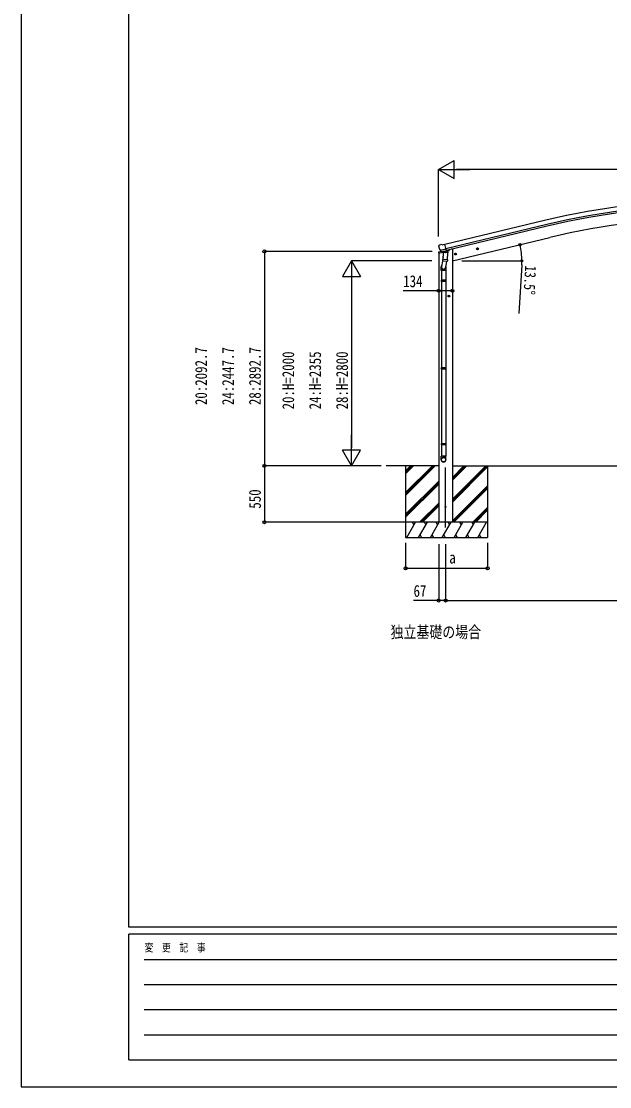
# Model space of a CAD drawing. Units: millimetres, scale not verified. Extents: x -14718 to 14718, y -10395 to 10395.
# Drawn here: x -14718 to -8977, y -10395 to 0 of the extents above; entities that cross this region are included whole.
import ezdxf
from ezdxf.enums import TextEntityAlignment as Align

# ---------------------------------------------------------------- set-up
doc = ezdxf.new("R2010")
doc.units = ezdxf.units.MM
doc.header["$LTSCALE"] = 40
for name, color, linetype in [('0-2_USER1', 3, 'Continuous'), ('0-4_YKK_12', 2, 'Continuous'), ('0-5_YKK_13', 4, 'Continuous'), ('0-6_YKK_A1', 4, 'Continuous'), ('0-7_YKK_D', 6, 'Continuous'), ('0-8_YKK_ZWAK', 7, 'Continuous')]:
    doc.layers.add(name, color=color, linetype=linetype)
doc.styles.add('ＭＳ ゴシック', font='')
doc.styles.get('ＭＳ ゴシック').set_extended_font_data('MS Gothic')

msp = doc.modelspace()

# ---------------------------------------------------------------- linework, layer by layer
at = {"layer": '0-4_YKK_12'}
msp.add_line((-10578.21, -4938.44), (-10578.21, -4354.49), dxfattribs=at)
at = {"layer": '0-5_YKK_13'}
for p, q in [((-10638.07, -2182.26), (-10624.89, -2179.1)), ((-10610.33, -2181.77), (-10623.59, -2179.08)), ((-10610.33, -2181.77), (-10584.4, -2175.55)), ((-10647.51, -2261.23), (-10604.7, -2250.95)), ((-10647.51, -2254.34), (-10647.51, -2261.23)), ((-10645.39, -2193.09), (-10645.11, -2194.24)), ((-10618.27, -2244.95), (-10645.21, -2251.42)), ((-10641.17, -2184.51), (-10645.03, -2190.81)), ((-10631.33, -2233.39), (-10573.83, -2219.59)), ((-10614.48, -2248.3), (-10630.86, -2233.81)), ((-10611.77, -2248.87), (-10604.25, -2247.07)), ((-10610.94, -2248.77), (-10609.41, -2248.4)), ((-10609.41, -2248.4), (-10572.7, -2239.59)), ((-10607.57, -2248.63), (-10607.62, -2249.37)), ((-10606.87, -2250.41), (-10581.05, -2256.84)), ((-10599.95, -2255.75), (-10604.62, -2322.59)), ((-10554.26, -2258.95), (-10599.95, -2255.75)), ((-10598.17, -2252.57), (-10598.4, -2255.86)), ((-10578.65, -2241.41), (-10579.68, -2256.02)), ((-10572.7, -2239.59), (-10571.17, -2239.22)), ((-10569.62, -2237.12), (-10568.68, -2237.18)), ((-10568.68, -2237.18), (-10555.36, -2252.5)), ((-10564.99, -2241.42), (-10546.79, -2237.05)), ((-10558.93, -2325.79), (-10554.26, -2258.95)), ((-10555.36, -2252.5), (-10555.81, -2258.84)), ((-10542.95, -2229.03), (-10542.95, -2232.18)), ((-10470.66, -2268.76), (-10490.1, -2273.43)), ((-10487.68, -2272.85), (-10485.55, -2265.65)), ((-10482.51, -2278.29), (-10487.68, -2272.85)), ((-10485.55, -2265.65), (-10478.25, -2263.9)), ((-10478.05, -2280.82), (-10482.72, -2261.37)), ((-10478.25, -2263.9), (-10473.08, -2269.34)), ((-10256.74, -2217.4), (-10276.18, -2222.07)), ((-10273.76, -2221.49), (-10271.63, -2214.29)), ((-10268.59, -2226.93), (-10273.76, -2221.49)), ((-10271.63, -2214.29), (-10264.33, -2212.54)), ((-10264.13, -2229.46), (-10268.79, -2210.01)), ((-10264.33, -2212.54), (-10259.16, -2217.98)), ((-10602.89, -2297.82), (-10618.8, -2393.99)), ((-10605.48, -2335.06), (-10604.61, -2322.59)), ((-10605.09, -2336.41), (-10605.09, -2336.41)), ((-10558.93, -2325.79), (-10604.62, -2322.59)), ((-10603.64, -2337.19), (-10561.94, -2340.11)), ((-10567.37, -2339.73), (-10578.1, -2403.32)), ((-10558.95, -2325.78), (-10559.83, -2338.48)), ((-10620.95, -2431.16), (-10620.95, -2396.8)), ((-10574.95, -2431.16), (-10620.95, -2431.16)), ((-10618.95, -2431.16), (-10618.95, -2525.16)), ((-10576.95, -2431.16), (-10576.95, -2525.16)), ((-10574.95, -2396.5), (-10574.95, -2431.16)), ((-10620.95, -2527.16), (-10619.95, -2525.16)), ((-10574.95, -2527.16), (-10620.95, -2527.16)), ((-10574.95, -2535.16), (-10620.95, -2535.16)), ((-10575.95, -2525.16), (-10619.95, -2525.16)), ((-10575.95, -2537.16), (-10619.95, -2537.16)), ((-10618.95, -2537.16), (-10618.95, -3381.34)), ((-10576.95, -2537.16), (-10576.95, -3381.34)), ((-10574.95, -2527.16), (-10575.95, -2525.16)), ((-10574.95, -2535.16), (-10575.95, -2537.16)), ((-10574.95, -2527.16), (-10574.95, -2535.16)), ((-10535.01, -2681.01), (-10555.01, -2681.01)), ((-10552.52, -2681.01), (-10548.77, -2674.51)), ((-10548.77, -2687.51), (-10552.52, -2681.01)), ((-10548.77, -2674.51), (-10541.26, -2674.51)), ((-10545.01, -2691.01), (-10545.01, -2671.01)), ((-10541.26, -2674.51), (-10537.51, -2681.01)), ((-10620.95, -3383.34), (-10619.95, -3381.34)), ((-10574.95, -3383.34), (-10620.95, -3383.34)), ((-10574.95, -3391.34), (-10620.95, -3391.34)), ((-10575.95, -3381.34), (-10619.95, -3381.34)), ((-10575.95, -3393.34), (-10619.95, -3393.34)), ((-10618.95, -3393.34), (-10618.95, -4121.53)), ((-10576.95, -3393.34), (-10576.95, -4121.53)), ((-10574.95, -3383.34), (-10575.95, -3381.34)), ((-10574.95, -3391.34), (-10575.95, -3393.34)), ((-10574.95, -3383.34), (-10574.95, -3391.34)), ((-10620.95, -4123.53), (-10619.95, -4121.53)), ((-10574.95, -4123.53), (-10620.95, -4123.53)), ((-10574.95, -4131.53), (-10620.95, -4131.53)), ((-10575.95, -4121.53), (-10619.95, -4121.53)), ((-10575.95, -4133.53), (-10619.95, -4133.53)), ((-10618.95, -4133.53), (-10618.95, -4243.53)), ((-10576.95, -4133.53), (-10576.95, -4243.53)), ((-10574.95, -4123.53), (-10575.95, -4121.53)), ((-10574.95, -4131.53), (-10575.95, -4133.53)), ((-10574.95, -4123.53), (-10574.95, -4131.53)), ((-10620.95, -4277.67), (-10620.95, -4243.53)), ((-10574.95, -4243.53), (-10620.95, -4243.53)), ((-10574.95, -4277.67), (-10574.95, -4243.53))]:
    msp.add_line(p, q, dxfattribs=at)
for points in [[(-10578.97, -2241), (-10569.25, -2238.66), (-10584.4, -2175.55)], [(-10631.6, -2232.82), (-10631.02, -2233.66), (-10630.86, -2233.81)], [(-10578.97, -2241), (-10579.21, -2241.15), (-10603.97, -2247.09), (-10604.25, -2247.07)], [(-10473.08, -2269.34), (-10475.21, -2276.54), (-10482.51, -2278.29)], [(-10259.16, -2217.98), (-10261.29, -2225.18), (-10268.59, -2226.93)], [(-10620.95, -2527.16), (-10620.95, -2535.16), (-10619.95, -2537.16)], [(-10537.51, -2681.01), (-10541.26, -2687.51), (-10548.77, -2687.51)], [(-10620.95, -3383.34), (-10620.95, -3391.34), (-10619.95, -3393.34)], [(-10620.95, -4123.53), (-10620.95, -4131.53), (-10619.95, -4133.53)]]:
    msp.add_lwpolyline(points, dxfattribs=at)
for centre, radius in [((-10480.38, -2271.09), 8.5), ((-10480.38, -2271.09), 7.7), ((-10480.38, -2271.09), 6.5), ((-10266.46, -2219.74), 8.5), ((-10266.46, -2219.74), 7.7), ((-10266.46, -2219.74), 6.5), ((-10545.01, -2681.01), 8.5), ((-10545.01, -2681.01), 7.7), ((-10545.01, -2681.01), 6.5), ((-10578.21, -4737.5), 5)]:
    msp.add_circle(centre, radius, dxfattribs=at)
for centre, radius, start, end in [((-10636.91, -2187.12), 5, 103.5, 148.5), ((-10624.19, -2182.02), 3, 78.5, 103.5), ((-10644.51, -2254.34), 3, 103.5, 180), ((-10448.31, -2146.99), 202.4, 193.5, 205.09125), ((-10611.05, -2248.28), 0.5, 248.23754, 283.5), ((-10608.07, -2248.59), 0.5, 356, 103.5), ((-10606.62, -2249.44), 1, 176, 256), ((-10580.7, -2255.87), 1.03, 250.03897, 351.96569), ((-10578.06, -2241.49), 0.604, 100.59842, 172.20595), ((-10571.29, -2238.73), 0.5, 283.5, 318.76246), ((-10547.95, -2232.18), 5, 283.5, 0), ((-10603.54, -2335.23), 1.95, 175.04017, 217.47766), ((-10603.5, -2335.2), 2, 217.40962, 266), ((-10561.8, -2338.12), 2, 266, 349.46843), ((-10590.95, -2396.8), 30, 177.45142, 180)]:
    msp.add_arc(centre, radius, start, end, dxfattribs=at)
for centre, major_axis, ratio, start_param, end_param in [((-10642.47, -2192.37), (-1.57, -2.57), 0.99628, 4.71238898, 5.49965061), ((-10612.49, -2246.05), (-0.73, -2.92), 0.997631, 5.80419048, 6.60061159), ((-10612.44, -2245.82), (2.63, 3.16), 0.650902, 4.09582259, 4.16863319), ((-10612.47, -2245.95), (-0.73, -2.92), 0.997631, 0.39023689, 0.47899483), ((-10597.95, -2396.5), (23, 0), 0.996195, 2.55602575, 6.56630284), ((-10597.95, -2396.5), (21, 0), 0.996195, 2.93491471, 5.95123941), ((-10597.95, -4275.93), (-23, 0), 0.996195, 3.14159265, 6.28318531), ((-10597.95, -4277.67), (-23, 0), 0.996195, 3.14159265, 6.28318531), ((-10597.95, -4277.67), (0, -23.43), 0.981806, 4.71238898, 7.85398163)]:
    msp.add_ellipse(centre, major_axis=major_axis, ratio=ratio, start_param=start_param, end_param=end_param, dxfattribs=at)
msp.add_ellipse((-10597.95, -4277.67), major_axis=(21, 0), ratio=0.996195, dxfattribs=at)
at = {"layer": '0-6_YKK_A1'}
for p, q in [((-9600.76, -1941.12), (-10584.01, -2177.18)), ((-9590.69, -1983.1), (-10573.93, -2219.16)), ((-9586.76, -1999.47), (-10570.01, -2235.5)), ((-10511.21, -2337.62), (-9560.38, -2109.34)), ((-10645.21, -2260.78), (-10645.21, -4887.5)), ((-10511.21, -2224.5), (-10524.09, -2224.5)), ((-10511.21, -2224.5), (-10511.21, -4887.5)), ((-10645.21, -4337.5), (-11157.16, -4337.51)), ((-10967.43, -4337.5), (-10967.43, -5037.5)), ((-10967.43, -4598.23), (-10706.7, -4337.5)), ((-10967.43, -4612.37), (-10692.56, -4337.5)), ((-10967.43, -4626.51), (-10678.42, -4337.5)), ((-10967.43, -4414.38), (-10890.55, -4337.5)), ((-10967.43, -4400.24), (-10904.69, -4337.5)), ((-10967.43, -4386.1), (-10918.83, -4337.5)), ((-10511.21, -4337.5), (-5388, -4337.5)), ((-10511.21, -4662.51), (-10186.2, -4337.5)), ((-10511.21, -4676.65), (-10172.06, -4337.5)), ((-10511.21, -4478.66), (-10370.05, -4337.5)), ((-10511.21, -4464.52), (-10384.19, -4337.5)), ((-10511.21, -4450.38), (-10398.33, -4337.5)), ((-10511.21, -4690.8), (-10167.43, -4347.01)), ((-10167.43, -4337.5), (-10167.43, -5037.5)), ((-10967.43, -4810.36), (-10645.18, -4488.11)), ((-10967.43, -4824.5), (-10645.18, -4502.25)), ((-10967.43, -4838.64), (-10645.18, -4516.4)), ((-10511.21, -4874.64), (-10167.43, -4530.86)), ((-10509.93, -4887.5), (-10167.43, -4545)), ((-10495.79, -4887.5), (-10167.43, -4559.14)), ((-10832.44, -4887.5), (-10645.18, -4700.24)), ((-10818.3, -4887.5), (-10645.18, -4714.38)), ((-10804.15, -4887.5), (-10645.18, -4728.53)), ((-10311.94, -4887.5), (-10167.43, -4742.99)), ((-10297.8, -4887.5), (-10167.43, -4757.13)), ((-10283.65, -4887.5), (-10167.43, -4771.28)), ((-10167.43, -4887.5), (-10967.43, -4887.5)), ((-10957.14, -5037.5), (-10870.54, -4887.5)), ((-10885.54, -4913.48), (-10900.54, -4887.5)), ((-10841.67, -5037.5), (-10755.07, -4887.5)), ((-10770.07, -4913.48), (-10785.07, -4887.5)), ((-10726.2, -5037.5), (-10639.6, -4887.5)), ((-10654.6, -4913.48), (-10669.6, -4887.5)), ((-10511.21, -4887.5), (-10645.21, -4887.5)), ((-10610.73, -5037.5), (-10524.13, -4887.5)), ((-10539.13, -4913.48), (-10554.13, -4887.5)), ((-10495.26, -5037.5), (-10408.66, -4887.5)), ((-10423.66, -4913.48), (-10438.66, -4887.5)), ((-10379.79, -5037.5), (-10293.19, -4887.5)), ((-10323.19, -4887.5), (-10308.19, -4913.48)), ((-10264.32, -5037.5), (-10177.72, -4887.5)), ((-10967.43, -5037.5), (-10167.43, -5037.5)), ((-10826.67, -5011.52), (-10811.67, -5037.5)), ((-10711.2, -5011.52), (-10696.2, -5037.5)), ((-10595.73, -5011.52), (-10580.73, -5037.5)), ((-10480.26, -5011.52), (-10465.26, -5037.5)), ((-10364.79, -5011.52), (-10349.79, -5037.5)), ((-10249.32, -5011.52), (-10234.32, -5037.5))]:
    msp.add_line(p, q, dxfattribs=at)
for radius in [7073, 7029.83, 7013, 6900]:
    msp.add_arc((-7949.61, -8818.7), radius, 76.5, 103.5, dxfattribs=at)
at = {"layer": '0-7_YKK_D'}
for p, q in [((-10645.68, -1445.7), (-10494.13, -1358.2)), ((-10645.68, -2098.56), (-10645.68, -1444.7)), ((-10645.68, -1445.7), (-10494.13, -1533.2)), ((-10645.68, -1445.7), (-10342.57, -1445.7)), ((-10494.13, -1533.2), (-10494.13, -1358.2)), ((-5428.53, -1445.7), (-10470.68, -1445.7)), ((-10710.24, -2244.75), (-12346.21, -2244.75)), ((-12345.21, -2244.75), (-12345.21, -4337.49)), ((-11495.21, -2337.55), (-11582.71, -2489.1)), ((-10711.24, -2337.55), (-11496.21, -2337.55)), ((-11495.21, -2337.55), (-11407.71, -2489.1)), ((-11495.21, -2337.55), (-11495.21, -2640.66)), ((-10418.68, -2337.62), (-9832.35, -2337.62)), ((-9834.53, -2377.6), (-9862.48, -2850.78)), ((-11582.71, -2489.1), (-11407.71, -2489.1)), ((-11495.21, -2512.55), (-11495.21, -4162.49)), ((-11495.21, -4337.49), (-11495.21, -4034.38)), ((-11495.21, -4337.49), (-11582.71, -4185.94)), ((-11407.71, -4185.94), (-11582.71, -4185.94)), ((-11495.21, -4337.49), (-11407.71, -4185.94)), ((-11207.39, -4337.49), (-12346.21, -4337.49)), ((-11254.97, -4337.51), (-12346.21, -4337.51)), ((-12345.21, -4337.51), (-12345.21, -4887.51)), ((-11207.39, -4337.49), (-11496.21, -4337.49)), ((-10968.43, -4887.51), (-12346.21, -4887.51)), ((-10967.43, -5087.5), (-10967.43, -5338.5)), ((-10167.43, -5087.5), (-10167.43, -5338.5)), ((-10645.21, -5100.96), (-10645.21, -5651.96)), ((-10578.21, -5100.96), (-10578.21, -5651.96)), ((-10578.21, -5100.96), (-10578.21, -5651.96)), ((-10167.43, -5337.5), (-10967.43, -5337.5)), ((-10578.21, -5650.96), (-5321, -5650.96))]:
    msp.add_line(p, q, dxfattribs=at)
for points in [[(-10511.21, -2629.48), (-10645.21, -2629.48), (-10992.31, -2629.48)], [(-10578.21, -5650.96), (-10645.21, -5650.96), (-10891.51, -5650.96)]]:
    msp.add_lwpolyline(points, dxfattribs=at)
for centre, radius in [((-9852.08, -2179.37), 10), ((-12345.21, -2244.75), 14.88), ((-9833.35, -2337.62), 10), ((-10645.21, -2629.48), 14.88), ((-10511.21, -2629.48), 14.88), ((-12345.21, -4337.49), 14.88), ((-12345.21, -4337.51), 14.88), ((-12345.21, -4887.51), 14.88), ((-10967.43, -5337.5), 14.88), ((-10167.43, -5337.5), 14.88), ((-10645.21, -5650.96), 14.88), ((-10578.21, -5650.96), 14.88), ((-10578.21, -5650.96), 14.88)]:
    msp.add_circle(centre, radius, dxfattribs=at)
for start, end in [(360, 13.5), (356.61857, 360)]:
    msp.add_arc((-10511.21, -2337.62), 677.87, start, end, dxfattribs=at)
at = {"layer": '0-8_YKK_ZWAK'}
for p, q in [((-13667.43, -8837.5), (-13667.43, 9712.5)), ((13632.57, -8837.5), (-13667.43, -8837.5)), ((-4567.43, -8907.5), (-13667.43, -8907.5)), ((-13667.43, -10132.5), (-13667.43, -8907.5)), ((-13518.68, -9152.5), (-4742.43, -9152.5)), ((-13518.68, -9397.5), (-4742.43, -9397.5)), ((-13518.68, -9642.5), (-4742.43, -9642.5)), ((-13518.68, -9887.5), (-4742.43, -9887.5)), ((-13667.43, -10132.5), (-4567.43, -10132.5))]:
    msp.add_line(p, q, dxfattribs=at)
msp.add_lwpolyline([(-14717.5, -10395), (14717.5, -10395), (14717.5, 10395), (-14717.5, 10395)], close=True, dxfattribs=at)

# ---------------------------------------------------------------- texts
at = {"layer": '0-2_USER1', "style": 'ＭＳ ゴシック', "width": 0.8}
msp.add_text('独立基礎の場合', height=115.5, dxfattribs=at).set_placement((-11113.92, -6051.07), align=Align.BOTTOM_LEFT)
at = {"layer": '0-7_YKK_D', "style": 'ＭＳ ゴシック', "width": 0.8}
for s, height, rotation, p in [('13.5°', 110, 266.619, (-9833.59, -2378.66)), ('20:2092.7', 115.5, 90, (-12871.21, -3744.72)), ('24:2447.7', 115.5, 90, (-12608.71, -3744.72)), ('28:2892.7', 115.5, 90, (-12346.21, -3744.72)), ('20:H=2000', 115.5, 90, (-12021.21, -3786.92)), ('24:H=2355', 115.5, 90, (-11758.71, -3786.92)), ('28:H=2800', 115.5, 90, (-11496.21, -3786.92)), ('550', 115.5, 90, (-12346.21, -4755.31))]:
    msp.add_text(s, height=height, rotation=rotation, dxfattribs=at).set_placement(p, align=Align.BOTTOM_LEFT)
for s, p in [('134', (-10991.31, -2628.48)), ('a', (-10541.8, -5324.25)), ('67', (-10890.51, -5649.96))]:
    msp.add_text(s, height=115.5, dxfattribs=at).set_placement(p, align=Align.BOTTOM_LEFT)
at = {"layer": '0-8_YKK_ZWAK', "style": 'ＭＳ ゴシック', "width": 0.8}
msp.add_text('変  更  記  事', height=76.98, dxfattribs=at).set_placement((-13514.59, -9100), align=Align.BOTTOM_LEFT)

doc.saveas('drawing.dxf')
